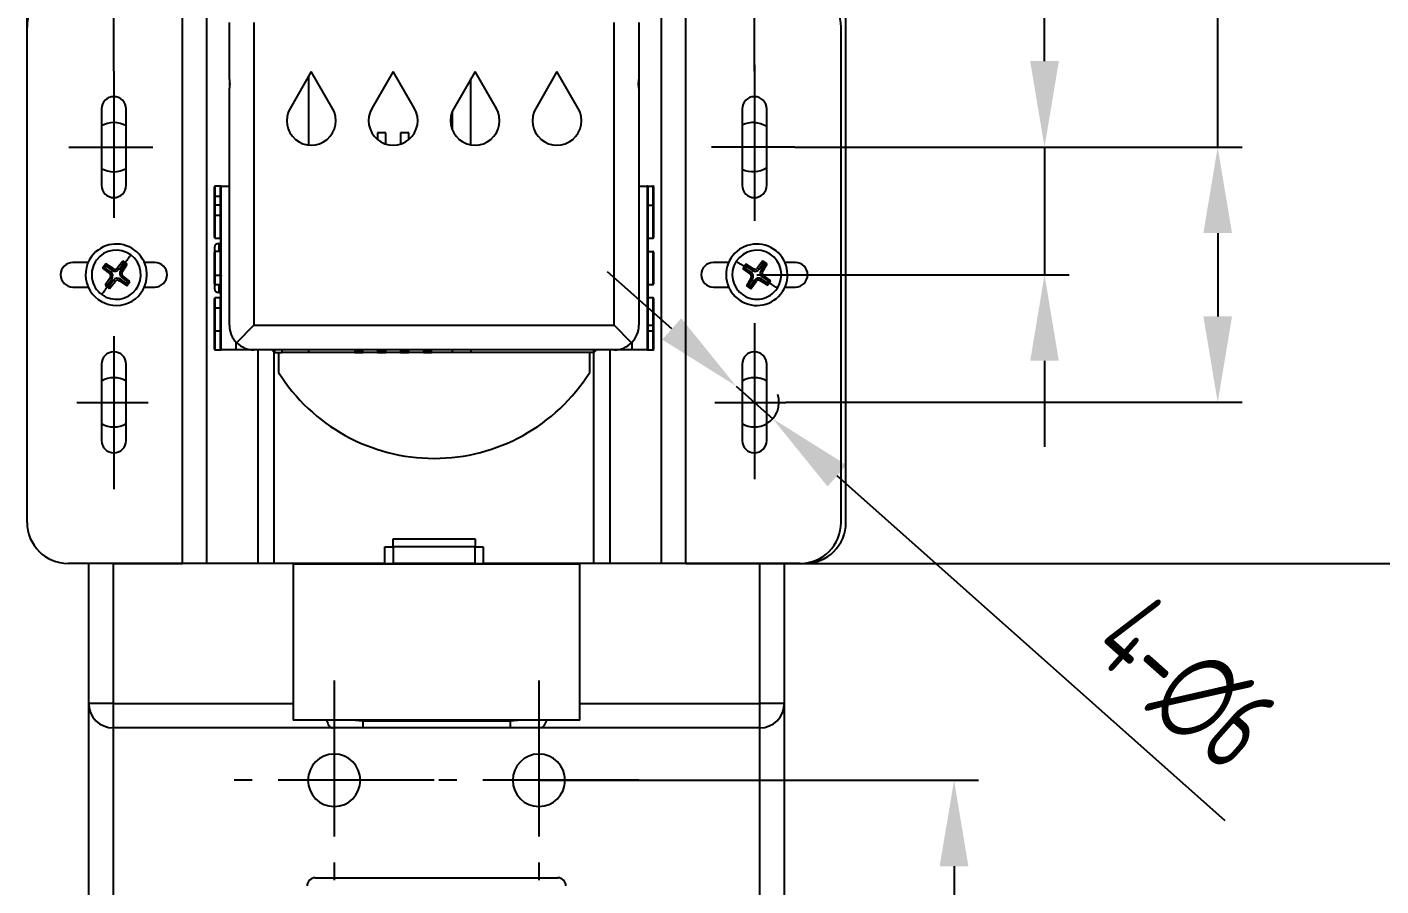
# Model space of a CAD drawing. Header units: millimetres. Extents: x 1167 to 2427, y 18 to 909.
# Drawn here: x 1374.9 to 1540.2, y 381.9 to 486.8 of the extents above; entities that cross this region are included whole.
import ezdxf

# ---------------------------------------------------------------- set-up
doc = ezdxf.new("R2010")
doc.units = ezdxf.units.MM
doc.header["$PDSIZE"] = -1
doc.linetypes.add('CENTER2', pattern=[28.575, 19.05, -3.175, 3.175, -3.175])
doc.layers.add('3中心线层', color=1, linetype='CENTER2')
doc.layers.add('7标注层', color=4, linetype='Continuous')
doc.styles.add('PC_TEXTSTYLE', font='ISOCP.SHX', dxfattribs={"width": 0.707, "bigfont": 'GBCBIG.SHX'})
doc.dimstyles.new('GB_DIAMETER', dxfattribs={"dimtxt": 3.5, "dimasz": 3.5, "dimexe": 1, "dimexo": 0, "dimgap": 1.5, "dimtad": 1, "dimjust": 4, "dimdsep": 46, "dimtxsty": 'PC_TEXTSTYLE', "dimcen": 0, "dimclrd": 256, "dimclrt": 3, "dimadec": 0, "dimazin": 2, "dimtp": 0.1, "dimtm": 0.1, "dimtfac": 0.71, "dimtdec": 3, "dimtmove": 0, "dimatfit": 2, "dimfxl": 1, "dimtfill": 1, "dimarcsym": 0})
doc.dimstyles.new('GB_LINEAR', dxfattribs={"dimtxt": 3.5, "dimasz": 3.5, "dimexe": 1, "dimexo": 0, "dimgap": 1.5, "dimtad": 1, "dimdsep": 46, "dimtxsty": 'PC_TEXTSTYLE', "dimcen": 0, "dimclrd": 256, "dimclrt": 3, "dimadec": 0, "dimazin": 2, "dimtp": 0.1, "dimtm": 0.1, "dimtfac": 0.71, "dimtdec": 3, "dimtmove": 0, "dimatfit": 3, "dimfxl": 1, "dimtfill": 1, "dimarcsym": 0})

# ---------------------------------------------------------------- blocks, each defined once
blk = doc.blocks.new('*D7')
at = {"layer": '7标注层', "color": 0, "lineweight": -2}
for p, q in [((1374.88, 480.87), (1374.88, 539.19)), ((1474.88, 480.87), (1474.88, 539.19))]:
    blk.add_line(p, q, dxfattribs=at)
at = {"layer": '7标注层', "lineweight": -2}
blk.add_line((1464.38, 536.19), (1385.38, 536.19), dxfattribs=at)
at = {"layer": '7标注层'}
for points in [[(1385.38, 537.94), (1385.38, 534.44), (1374.88, 536.19)], [(1464.38, 534.44), (1464.38, 537.94), (1474.88, 536.19)]]:
    blk.add_solid(points, dxfattribs=at)
at = {"layer": 'Defpoints', "color": 0}
for p in [(1374.88, 536.19), (1374.88, 480.87), (1474.88, 480.87)]:
    blk.add_point(p, dxfattribs=at)
at = {"layer": '7标注层', "color": 3, "insert": (1424.88, 545.42), "char_height": 10.5, "attachment_point": 5, "style": 'PC_TEXTSTYLE', "bg_fill": 3, "box_fill_scale": 1.1, "bg_fill_color": 257, "bg_fill_transparency": 0}
blk.add_mtext('100', dxfattribs=at)
blk = doc.blocks.new('*D8')
at = {"layer": '7标注层', "color": 0, "lineweight": -2}
for p, q in [((1385.48, 481.4), (1385.48, 520.4)), ((1463.7, 481.4), (1463.7, 520.4))]:
    blk.add_line(p, q, dxfattribs=at)
at = {"layer": '7标注层', "lineweight": -2}
blk.add_line((1395.98, 517.4), (1453.2, 517.4), dxfattribs=at)
at = {"layer": '7标注层'}
for points in [[(1395.98, 519.15), (1395.98, 515.65), (1385.48, 517.4)], [(1453.2, 515.65), (1453.2, 519.15), (1463.7, 517.4)]]:
    blk.add_solid(points, dxfattribs=at)
at = {"layer": 'Defpoints', "color": 0}
for p in [(1463.7, 517.4), (1385.48, 481.4), (1463.7, 481.4)]:
    blk.add_point(p, dxfattribs=at)
at = {"layer": '7标注层', "color": 3, "insert": (1424.59, 526.63), "char_height": 10.5, "attachment_point": 5, "style": 'PC_TEXTSTYLE', "bg_fill": 3, "box_fill_scale": 1.1, "bg_fill_color": 257, "bg_fill_transparency": 0}
blk.add_mtext('78.22', dxfattribs=at)
blk = doc.blocks.new('*D9')
at = {"layer": '7标注层', "lineweight": -2}
for p, q in [((1520.28, 472.14), (1520.28, 529.89)), ((1520.28, 461.64), (1520.28, 451.47))]:
    blk.add_line(p, q, dxfattribs=at)
at = {"layer": '7标注层', "color": 0, "lineweight": -2}
for p, q in [((1468.63, 472.14), (1523.28, 472.14)), ((1467.54, 440.97), (1523.28, 440.97))]:
    blk.add_line(p, q, dxfattribs=at)
at = {"layer": '7标注层'}
for points in [[(1522.03, 461.64), (1518.53, 461.64), (1520.28, 472.14)], [(1518.53, 451.47), (1522.03, 451.47), (1520.28, 440.97)]]:
    blk.add_solid(points, dxfattribs=at)
at = {"layer": 'Defpoints', "color": 0}
for p in [(1468.63, 472.14), (1467.54, 440.97), (1520.28, 440.97)]:
    blk.add_point(p, dxfattribs=at)
at = {"layer": '7标注层', "color": 3, "insert": (1511.05, 516.48), "char_height": 10.5, "attachment_point": 5, "rotation": 90, "style": 'PC_TEXTSTYLE', "bg_fill": 3, "box_fill_scale": 1.1, "bg_fill_color": 257, "bg_fill_transparency": 0}
blk.add_mtext('31.17', dxfattribs=at)
blk = doc.blocks.new('*D10')
at = {"layer": '7标注层', "lineweight": -2}
for p, q in [((1499.13, 482.64), (1499.13, 526.17)), ((1499.13, 472.14), (1499.13, 456.55)), ((1499.13, 446.05), (1499.13, 435.55))]:
    blk.add_line(p, q, dxfattribs=at)
at = {"layer": '7标注层', "color": 0, "lineweight": -2}
for p, q in [((1468.63, 472.14), (1502.13, 472.14)), ((1463.99, 456.55), (1502.13, 456.55))]:
    blk.add_line(p, q, dxfattribs=at)
at = {"layer": '7标注层'}
for points in [[(1497.38, 482.64), (1500.88, 482.64), (1499.13, 472.14)], [(1500.88, 446.05), (1497.38, 446.05), (1499.13, 456.55)]]:
    blk.add_solid(points, dxfattribs=at)
at = {"layer": 'Defpoints', "color": 0}
for p in [(1468.63, 472.14), (1463.99, 456.55), (1499.13, 456.55)]:
    blk.add_point(p, dxfattribs=at)
at = {"layer": '7标注层', "color": 3, "insert": (1489.9, 512), "char_height": 10.5, "attachment_point": 5, "rotation": 90, "style": 'PC_TEXTSTYLE', "bg_fill": 3, "box_fill_scale": 1.1, "bg_fill_color": 257, "bg_fill_transparency": 0}
blk.add_mtext('15.59', dxfattribs=at)
blk = doc.blocks.new('*D11')
at = {"layer": '7标注层', "color": 0, "lineweight": -2}
for p, q in [((1458.78, 491.8), (1566.47, 491.8)), ((1459.83, 421.3), (1566.47, 421.3))]:
    blk.add_line(p, q, dxfattribs=at)
at = {"layer": '7标注层', "lineweight": -2}
blk.add_line((1563.47, 481.3), (1563.47, 431.8), dxfattribs=at)
at = {"layer": '7标注层'}
for points in [[(1565.22, 481.3), (1561.72, 481.3), (1563.47, 491.8)], [(1561.72, 431.8), (1565.22, 431.8), (1563.47, 421.3)]]:
    blk.add_solid(points, dxfattribs=at)
at = {"layer": 'Defpoints', "color": 0}
for p in [(1458.78, 491.8), (1459.83, 421.3), (1563.47, 421.3)]:
    blk.add_point(p, dxfattribs=at)
at = {"layer": '7标注层', "color": 3, "insert": (1554.24, 456.55), "char_height": 10.5, "attachment_point": 5, "rotation": 90, "style": 'PC_TEXTSTYLE', "bg_fill": 3, "box_fill_scale": 1.1, "bg_fill_color": 257, "bg_fill_transparency": 0}
blk.add_mtext('70.5', dxfattribs=at)
blk = doc.blocks.new('*D14')
at = {"layer": '7标注层', "color": 0, "lineweight": -2}
for p, q in [((1437.38, 394.8), (1491.08, 394.8)), ((1437.38, 319.8), (1491.08, 319.8))]:
    blk.add_line(p, q, dxfattribs=at)
at = {"layer": '7标注层', "lineweight": -2}
blk.add_line((1488.08, 384.3), (1488.08, 330.3), dxfattribs=at)
at = {"layer": '7标注层'}
for points in [[(1489.83, 384.3), (1486.33, 384.3), (1488.08, 394.8)], [(1486.33, 330.3), (1489.83, 330.3), (1488.08, 319.8)]]:
    blk.add_solid(points, dxfattribs=at)
at = {"layer": 'Defpoints', "color": 0}
for p in [(1437.38, 394.8), (1437.38, 319.8), (1488.08, 319.8)]:
    blk.add_point(p, dxfattribs=at)
at = {"layer": '7标注层', "color": 3, "insert": (1478.86, 357.3), "char_height": 10.5, "attachment_point": 5, "rotation": 90, "style": 'PC_TEXTSTYLE', "bg_fill": 3, "box_fill_scale": 1.1, "bg_fill_color": 257, "bg_fill_transparency": 0}
blk.add_mtext('75', dxfattribs=at)
blk = doc.blocks.new('*D33')
at = {"layer": '7标注层', "lineweight": -2}
for p, q in [((1453.61, 449.93), (1445.76, 456.91)), ((1461.46, 442.96), (1465.94, 438.97)), ((1521.21, 389.85), (1473.79, 432))]:
    blk.add_line(p, q, dxfattribs=at)
at = {"layer": '7标注层', "color": 0, "lineweight": -2}
blk.add_arc((1463.7, 440.97), 3, 300, 18.3697, dxfattribs=at)
at = {"layer": '7标注层'}
for points in [[(1452.45, 448.63), (1454.77, 451.24), (1461.46, 442.96)], [(1474.95, 433.31), (1472.63, 430.69), (1465.94, 438.97)]]:
    blk.add_solid(points, dxfattribs=at)
at = {"layer": 'Defpoints', "color": 0}
for p in [(1461.46, 442.96), (1465.94, 438.97)]:
    blk.add_point(p, dxfattribs=at)
at = {"layer": '7标注层', "color": 3, "insert": (1516.2, 406.64), "char_height": 10.5, "attachment_point": 5, "rotation": 318.3697, "style": 'PC_TEXTSTYLE', "bg_fill": 3, "box_fill_scale": 1.1, "bg_fill_color": 257, "bg_fill_transparency": 0}
blk.add_mtext('4-∅6', dxfattribs=at)

msp = doc.modelspace()

# ---------------------------------------------------------------- linework, layer by layer
at = {"color": 7, "linetype": 'Continuous', "lineweight": 25}
for p, q in [((1399.637, 479.875), (1399.589, 479.875)), ((1399.589, 479.875), (1399.589, 479.339)), ((1449.589, 479.875), (1449.541, 479.875)), ((1449.589, 479.875), (1449.589, 479.339)), ((1399.589, 450.375), (1399.589, 479.339)), ((1449.589, 479.339), (1449.589, 450.375)), ((1383.977, 476.801), (1383.977, 467.472)), ((1386.977, 467.472), (1386.977, 476.801)), ((1426.789, 476.452), (1426.789, 474.298)), ((1418.689, 473.875), (1417.689, 473.875)), ((1417.689, 473.875), (1417.689, 473.053)), ((1418.689, 472.513), (1418.689, 473.875)), ((1421.489, 473.875), (1420.489, 473.875)), ((1420.489, 473.875), (1420.489, 472.513)), ((1421.489, 473.053), (1421.489, 473.875)), ((1397.789, 466.082), (1397.789, 467.293)), ((1398.509, 467.373), (1397.869, 467.373)), ((1398.589, 447.371), (1398.589, 467.375)), ((1398.589, 467.375), (1399.589, 467.375)), ((1449.589, 467.375), (1450.589, 467.375)), ((1450.589, 467.375), (1450.589, 447.371)), ((1450.669, 467.373), (1451.309, 467.373)), ((1451.389, 467.293), (1451.389, 464.95)), ((1397.789, 464.95), (1397.789, 466.082)), ((1397.789, 463.763), (1397.789, 464.95)), ((1398.509, 466.112), (1397.869, 466.112)), ((1398.509, 465.03), (1397.869, 465.03)), ((1450.669, 465.03), (1450.669, 461.03)), ((1450.669, 465.03), (1451.309, 465.03)), ((1451.309, 465.03), (1451.309, 461.03)), ((1451.389, 464.95), (1451.389, 461.11)), ((1397.789, 461.11), (1397.789, 463.763)), ((1398.509, 463.793), (1397.869, 463.793)), ((1397.789, 459.873), (1397.789, 459.293)), ((1397.869, 461.03), (1398.509, 461.03)), ((1398.289, 460.373), (1398.589, 460.373)), ((1398.489, 461.03), (1398.489, 460.373)), ((1450.669, 461.03), (1451.309, 461.03)), ((1450.689, 461.03), (1450.689, 459.373)), ((1382.333, 458.051), (1380.477, 458.051)), ((1386.587, 458.22), (1385.913, 457.377)), ((1386.631, 457.937), (1386.587, 458.22)), ((1390.477, 458.051), (1389.207, 458.051)), ((1397.789, 456.504), (1397.789, 459.293)), ((1398.509, 459.373), (1397.869, 459.373)), ((1450.669, 459.373), (1451.309, 459.373)), ((1450.669, 459.373), (1450.669, 455.373)), ((1451.309, 459.373), (1451.309, 455.373)), ((1451.389, 459.293), (1451.389, 455.453)), ((1384.49, 457.9), (1384.101, 457.369)), ((1384.384, 457.412), (1384.101, 457.369)), ((1384.101, 457.369), (1384.944, 456.695)), ((1384.384, 457.412), (1384.534, 457.616)), ((1385.09, 456.894), (1384.384, 457.412)), ((1385.386, 457.296), (1384.49, 457.9)), ((1384.534, 457.616), (1384.49, 457.9)), ((1384.534, 457.616), (1385.24, 457.097)), ((1385.09, 456.894), (1384.944, 456.695)), ((1384.944, 456.695), (1385.022, 456.615)), ((1385.24, 457.097), (1385.386, 457.296)), ((1385.486, 457.246), (1385.386, 457.296)), ((1385.913, 457.377), (1385.833, 457.299)), ((1386.112, 457.231), (1385.913, 457.377)), ((1386.112, 457.231), (1386.631, 457.937)), ((1386.834, 457.787), (1386.316, 457.081)), ((1386.316, 457.081), (1386.515, 456.935)), ((1386.449, 456.209), (1386.595, 456.408)), ((1386.464, 456.835), (1386.515, 456.935)), ((1386.515, 456.935), (1387.118, 457.831)), ((1386.595, 456.408), (1386.517, 456.488)), ((1387.439, 455.734), (1386.595, 456.408)), ((1386.631, 457.937), (1386.834, 457.787)), ((1386.834, 457.787), (1387.118, 457.831)), ((1397.789, 455.453), (1397.789, 456.504)), ((1398.509, 456.467), (1397.869, 456.467)), ((1380.477, 455.051), (1382.333, 455.051)), ((1385.025, 456.168), (1384.422, 455.272)), ((1384.705, 455.316), (1384.422, 455.272)), ((1384.705, 455.316), (1385.224, 456.022)), ((1384.909, 455.166), (1384.705, 455.316)), ((1385.428, 455.872), (1384.909, 455.166)), ((1384.909, 455.166), (1384.952, 454.883)), ((1384.952, 454.883), (1385.627, 455.726)), ((1385.075, 456.268), (1385.025, 456.168)), ((1385.224, 456.022), (1385.025, 456.168)), ((1385.428, 455.872), (1385.627, 455.726)), ((1385.627, 455.726), (1385.707, 455.804)), ((1386.053, 455.857), (1386.153, 455.807)), ((1386.299, 456.006), (1386.153, 455.807)), ((1386.153, 455.807), (1387.049, 455.203)), ((1387.006, 455.487), (1386.299, 456.006)), ((1386.449, 456.209), (1387.155, 455.69)), ((1387.155, 455.69), (1387.006, 455.487)), ((1387.006, 455.487), (1387.049, 455.203)), ((1387.049, 455.203), (1387.439, 455.734)), ((1387.155, 455.69), (1387.439, 455.734)), ((1389.207, 455.051), (1390.477, 455.051)), ((1397.789, 455.453), (1397.789, 454.873)), ((1397.869, 455.373), (1398.509, 455.373)), ((1450.669, 455.373), (1451.309, 455.373)), ((1450.689, 455.373), (1450.689, 453.716)), ((1397.789, 452.449), (1397.789, 453.636)), ((1398.509, 453.716), (1397.869, 453.716)), ((1398.289, 454.373), (1398.589, 454.373)), ((1398.489, 454.373), (1398.489, 453.716)), ((1451.309, 453.716), (1450.669, 453.716)), ((1451.389, 453.636), (1451.389, 450.455)), ((1397.789, 449.796), (1397.789, 452.449)), ((1398.509, 452.48), (1397.869, 452.48)), ((1397.789, 447.453), (1397.789, 449.796)), ((1397.869, 449.716), (1398.509, 449.716)), ((1402.589, 450.375), (1400.468, 448.253)), ((1402.589, 450.375), (1446.589, 450.375)), ((1448.711, 448.253), (1446.589, 450.375)), ((1450.669, 450.402), (1451.309, 450.402)), ((1450.669, 449.716), (1451.309, 449.716)), ((1451.389, 450.455), (1451.389, 449.796)), ((1451.389, 449.796), (1451.389, 447.453)), ((1397.869, 447.373), (1398.509, 447.373)), ((1400.389, 447.371), (1398.589, 447.371)), ((1448.789, 447.371), (1400.389, 447.371)), ((1446.589, 447.375), (1402.589, 447.375)), ((1404.766, 447.371), (1405.089, 447.048)), ((1405.089, 447.371), (1405.089, 447.048)), ((1405.089, 447.048), (1405.989, 447.048)), ((1405.589, 447.048), (1405.589, 444.631)), ((1405.989, 447.375), (1405.989, 447.048)), ((1409.289, 447.048), (1405.989, 447.048)), ((1409.289, 447.048), (1409.289, 447.375)), ((1414.889, 447.048), (1409.289, 447.048)), ((1414.889, 447.375), (1414.889, 447.048)), ((1414.889, 447.298), (1415.889, 447.298)), ((1415.889, 447.298), (1414.889, 447.298)), ((1414.889, 447.048), (1415.889, 447.048)), ((1415.889, 447.048), (1415.889, 447.375)), ((1417.689, 447.048), (1415.889, 447.048)), ((1417.689, 447.375), (1417.689, 447.048)), ((1417.689, 447.298), (1418.689, 447.298)), ((1418.689, 447.298), (1417.689, 447.298)), ((1417.689, 447.048), (1418.689, 447.048)), ((1418.689, 447.048), (1418.689, 447.375)), ((1420.489, 447.048), (1418.689, 447.048)), ((1420.489, 447.375), (1420.489, 447.048)), ((1420.489, 447.298), (1421.489, 447.298)), ((1421.489, 447.298), (1420.489, 447.298)), ((1420.489, 447.048), (1421.489, 447.048)), ((1421.489, 447.048), (1421.489, 447.375)), ((1423.289, 447.048), (1421.489, 447.048)), ((1423.289, 447.375), (1423.289, 447.048)), ((1423.289, 447.298), (1424.289, 447.298)), ((1424.289, 447.298), (1423.289, 447.298)), ((1423.289, 447.048), (1424.289, 447.048)), ((1424.289, 447.048), (1424.289, 447.375)), ((1426.789, 447.048), (1424.289, 447.048)), ((1426.789, 447.375), (1426.789, 447.048)), ((1429.089, 447.048), (1426.789, 447.048)), ((1429.089, 447.375), (1429.089, 447.048)), ((1444.089, 447.048), (1429.089, 447.048)), ((1443.589, 444.631), (1443.589, 447.048)), ((1444.416, 447.375), (1444.089, 447.048)), ((1450.589, 447.371), (1448.789, 447.371)), ((1450.669, 447.373), (1451.309, 447.373)), ((1383.977, 445.631), (1383.977, 436.301)), ((1386.977, 436.301), (1386.977, 445.631)), ((1418.589, 421.301), (1418.589, 423.301)), ((1418.589, 423.301), (1419.589, 423.301)), ((1419.589, 424.301), (1429.589, 424.301)), ((1419.589, 423.301), (1419.589, 424.301)), ((1429.589, 423.301), (1419.589, 423.301)), ((1419.589, 423.301), (1419.589, 421.301)), ((1429.589, 424.301), (1429.589, 423.301)), ((1429.589, 421.301), (1429.589, 423.301)), ((1429.589, 423.301), (1430.589, 423.301)), ((1430.589, 423.301), (1430.589, 421.301)), ((1393.863, 421.301), (1379.882, 421.301)), ((1382.411, 404.201), (1382.411, 421.301)), ((1385.411, 421.301), (1385.411, 404.201)), ((1385.411, 421.301), (1393.863, 421.301)), ((1396.818, 421.301), (1393.863, 421.301)), ((1403.1, 421.301), (1396.818, 421.301)), ((1405.07, 421.301), (1403.1, 421.301)), ((1418.589, 421.301), (1405.07, 421.301)), ((1407.382, 421.201), (1407.382, 402.143)), ((1442.382, 421.201), (1407.382, 421.201)), ((1415.882, 421.301), (1415.882, 421.201)), ((1418.589, 421.301), (1419.589, 421.301)), ((1429.589, 421.301), (1419.589, 421.301)), ((1429.589, 421.301), (1430.589, 421.301)), ((1444.108, 421.301), (1430.589, 421.301)), ((1433.882, 421.201), (1433.882, 421.301)), ((1442.382, 402.143), (1442.382, 421.201)), ((1446.078, 421.301), (1444.108, 421.301)), ((1452.36, 421.301), (1446.078, 421.301)), ((1455.315, 421.301), (1452.36, 421.301)), ((1385.411, 404.201), (1382.411, 404.201)), ((1382.411, 321.301), (1382.411, 404.201)), ((1385.411, 404.201), (1385.411, 401.201)), ((1464.352, 401.201), (1464.352, 404.201)), ((1467.352, 404.201), (1464.352, 404.201)), ((1442.382, 402.143), (1407.382, 402.143)), ((1415.882, 402.08), (1433.882, 402.08)), ((1415.882, 402.08), (1415.882, 401.201)), ((1433.882, 402.08), (1433.882, 401.201)), ((1412.19, 401.201), (1385.411, 401.201)), ((1385.411, 401.201), (1385.411, 321.301)), ((1433.882, 401.201), (1415.882, 401.201)), ((1464.352, 401.201), (1437.574, 401.201))]:
    msp.add_line(p, q, dxfattribs=at)
at = {"color": 8, "linetype": 'Continuous', "lineweight": 25}
for p, q in [((1397.869, 466.112), (1397.869, 467.373)), ((1398.509, 466.112), (1398.509, 467.373)), ((1450.669, 467.373), (1450.669, 465.03)), ((1451.309, 467.373), (1451.309, 465.03)), ((1397.869, 465.03), (1397.869, 466.112)), ((1397.869, 463.793), (1397.869, 465.03)), ((1398.509, 465.03), (1398.509, 466.112)), ((1398.509, 463.793), (1398.509, 465.03)), ((1397.869, 461.03), (1397.869, 463.793)), ((1398.509, 461.03), (1398.509, 463.793)), ((1398.289, 460.373), (1398.289, 459.373)), ((1397.869, 456.467), (1397.869, 459.373)), ((1398.509, 456.467), (1398.509, 459.373)), ((1397.869, 455.373), (1397.869, 456.467)), ((1398.509, 455.373), (1398.509, 456.467)), ((1398.289, 455.373), (1398.289, 454.373)), ((1397.869, 452.48), (1397.869, 453.716)), ((1398.509, 452.48), (1398.509, 453.716)), ((1450.669, 453.716), (1450.669, 450.402)), ((1451.309, 453.716), (1451.309, 450.402)), ((1397.869, 449.716), (1397.869, 452.48)), ((1398.509, 449.716), (1398.509, 452.48)), ((1397.869, 447.373), (1397.869, 449.716)), ((1398.509, 447.373), (1398.509, 449.716)), ((1450.669, 450.402), (1450.669, 449.716)), ((1450.669, 449.716), (1450.669, 447.373)), ((1451.309, 450.402), (1451.309, 449.716)), ((1451.309, 449.716), (1451.309, 447.373)), ((1400.389, 448.335), (1400.389, 447.371)), ((1448.789, 447.371), (1448.789, 448.335)), ((1403.1, 421.301), (1403.1, 447.371)), ((1405.07, 421.301), (1405.07, 447.067)), ((1444.108, 421.301), (1444.108, 447.067)), ((1446.078, 421.301), (1446.078, 447.371)), ((1385.411, 404.201), (1407.382, 404.201)), ((1442.382, 404.201), (1464.352, 404.201)), ((1414.972, 402.143), (1415.882, 402.08)), ((1415.882, 402.08), (1415.882, 402.143)), ((1433.882, 402.143), (1433.882, 402.08)), ((1433.882, 402.08), (1434.791, 402.143))]:
    msp.add_line(p, q, dxfattribs=at)
at = {"color": 7, "linetype": 'Continuous', "lineweight": 25, "flags": 128}
for points in [[(1397.869, 466.112), (1397.854, 466.111), (1397.839, 466.11), (1397.825, 466.107), (1397.813, 466.103), (1397.803, 466.099), (1397.795, 466.094), (1397.791, 466.088), (1397.789, 466.082)], [(1398.589, 466.082), (1398.588, 466.088), (1398.583, 466.094), (1398.576, 466.099), (1398.566, 466.103), (1398.554, 466.107), (1398.54, 466.11), (1398.525, 466.111), (1398.509, 466.112)], [(1397.869, 463.793), (1397.854, 463.793), (1397.839, 463.791), (1397.825, 463.788), (1397.813, 463.784), (1397.803, 463.78), (1397.795, 463.775), (1397.791, 463.769), (1397.789, 463.763)], [(1398.589, 463.763), (1398.588, 463.769), (1398.583, 463.775), (1398.576, 463.78), (1398.566, 463.784), (1398.554, 463.788), (1398.54, 463.791), (1398.525, 463.793), (1398.509, 463.793)], [(1397.869, 456.467), (1397.854, 456.468), (1397.839, 456.47), (1397.825, 456.473), (1397.813, 456.478), (1397.803, 456.483), (1397.795, 456.49), (1397.791, 456.497), (1397.789, 456.504)], [(1398.589, 456.504), (1398.588, 456.497), (1398.583, 456.49), (1398.576, 456.483), (1398.566, 456.478), (1398.554, 456.473), (1398.54, 456.47), (1398.525, 456.468), (1398.509, 456.467)], [(1397.869, 452.48), (1397.854, 452.479), (1397.839, 452.477), (1397.825, 452.475), (1397.813, 452.471), (1397.803, 452.466), (1397.795, 452.461), (1397.791, 452.455), (1397.789, 452.449)], [(1398.589, 452.449), (1398.588, 452.455), (1398.583, 452.461), (1398.576, 452.466), (1398.566, 452.471), (1398.554, 452.475), (1398.54, 452.477), (1398.525, 452.479), (1398.509, 452.48)], [(1450.589, 450.455), (1450.591, 450.444), (1450.595, 450.435), (1450.603, 450.426), (1450.613, 450.418), (1450.625, 450.411), (1450.639, 450.406), (1450.654, 450.403), (1450.669, 450.402)], [(1451.309, 450.402), (1451.325, 450.403), (1451.34, 450.406), (1451.354, 450.411), (1451.366, 450.418), (1451.376, 450.426), (1451.383, 450.435), (1451.388, 450.444), (1451.389, 450.455)]]:
    msp.add_lwpolyline(points, dxfattribs=at)
at = {"color": 7, "linetype": 'Continuous', "lineweight": 25}
for centre, radius, start, end in [((1402.589, 479.339), 3, 169.71694, 180), ((1446.589, 479.339), 3, 0, 10.28306), ((1385.477, 476.801), 1.5, 0, 180), ((1409.589, 475.375), 3, 150, 30), ((1419.589, 475.375), 3, 150, 30), ((1429.589, 475.375), 3, 150, 30), ((1439.589, 475.375), 3, 150, 30), ((1385.477, 467.472), 1.5, 180, 0), ((1397.869, 467.293), 0.08, 90, 180), ((1398.509, 467.293), 0.08, 0, 90), ((1450.669, 467.293), 0.08, 90, 180), ((1451.309, 467.293), 0.08, 0, 90), ((1397.869, 464.95), 0.08, 90, 180), ((1398.509, 464.95), 0.08, 0, 90), ((1450.669, 464.95), 0.08, 90, 180), ((1451.309, 464.95), 0.08, 0, 90), ((1385.77, 456.551), 3.75, 323.69959, 143.69959), ((1397.869, 461.11), 0.08, 180, 270), ((1398.289, 459.873), 0.5, 90, 180), ((1398.509, 461.11), 0.08, 270, 0), ((1450.669, 461.11), 0.08, 180, 270), ((1451.309, 461.11), 0.08, 270, 0), ((1380.477, 456.551), 1.5, 90, 270), ((1385.77, 456.551), 3.75, 143.69959, 323.69959), ((1385.77, 456.551), 3, 143.69959, 233.69959), ((1385.77, 456.551), 3, 53.69959, 143.69959), ((1385.77, 456.551), 3, 323.69959, 53.69959), ((1390.477, 456.551), 1.5, 0, 90), ((1397.869, 459.293), 0.08, 90, 180), ((1398.509, 459.293), 0.08, 0, 90), ((1450.669, 459.293), 0.08, 90, 180), ((1451.309, 459.293), 0.08, 0, 90), ((1384.721, 456.391), 0.624, 323.69959, 53.69959), ((1385.609, 457.6), 0.624, 233.69959, 323.69959), ((1386.818, 456.712), 0.624, 143.69959, 233.69959), ((1390.477, 456.551), 1.5, 270, 0), ((1385.77, 456.551), 3, 233.69959, 323.69959), ((1385.93, 455.503), 0.624, 53.69959, 143.69959), ((1397.869, 455.453), 0.08, 180, 270), ((1398.289, 454.873), 0.5, 180, 270), ((1398.509, 455.453), 0.08, 270, 0), ((1450.669, 455.453), 0.08, 180, 270), ((1451.309, 455.453), 0.08, 270, 0), ((1397.869, 453.636), 0.08, 90, 180), ((1398.509, 453.636), 0.08, 0, 90), ((1450.669, 453.636), 0.08, 90, 180), ((1451.309, 453.636), 0.08, 0, 90), ((1397.869, 449.796), 0.08, 180, 270), ((1398.509, 449.796), 0.08, 270, 0), ((1402.589, 450.375), 3, 180, 225), ((1446.589, 450.375), 3, 315, 0), ((1450.669, 449.796), 0.08, 180, 270), ((1451.309, 449.796), 0.08, 270, 0), ((1402.589, 450.375), 3, 225, 270), ((1446.589, 450.375), 3, 270, 315), ((1385.477, 445.631), 1.5, 0, 180), ((1397.869, 447.453), 0.08, 180, 270), ((1398.509, 447.453), 0.08, 270, 0), ((1450.669, 447.453), 0.08, 180, 270), ((1451.309, 447.453), 0.08, 270, 0), ((1424.589, 456.556), 22.433, 212.11526, 327.88474), ((1385.477, 436.301), 1.5, 180, 0), ((1379.882, 426.301), 5, 180, 270), ((1385.411, 404.201), 3, 180, 270), ((1464.352, 404.201), 3, 270, 0), ((1412.382, 394.801), 3.2, 0, 180), ((1412.382, 394.801), 3.2, 180, 0), ((1410.082, 381.901), 1, 90, 180)]:
    msp.add_arc(centre, radius, start, end, dxfattribs=at)
for centre, start, end in [((1385.477, 472.137), 60, 120), ((1385.477, 472.137), 240, 300), ((1385.477, 440.966), 60, 120), ((1385.477, 440.966), 240, 300)]:
    msp.add_arc(centre, 3, start, end)
for points, knots in [([(1386.854, 458.027), (1386.804, 458.063), (1386.716, 458.128), (1386.627, 458.192), (1386.587, 458.22)], [0, 0, 0, 0, 0.5598693, 1, 1, 1, 1]), ([(1387.546, 458.969), (1387.54, 458.961), (1387.529, 458.946), (1387.412, 458.787), (1387.19, 458.485), (1386.992, 458.216), (1386.854, 458.027)], [0, 0, 0, 0, 0.2330012, 0.4184346, 0.591328, 1, 1, 1, 1]), ([(1387.118, 457.831), (1387.069, 457.868), (1386.981, 457.933), (1386.893, 457.999), (1386.854, 458.027)], [0, 0, 0, 0, 0.5600747, 1, 1, 1, 1]), ([(1385.075, 456.268), (1385.083, 456.297), (1385.099, 456.356), (1385.094, 456.448), (1385.071, 456.537), (1385.039, 456.589), (1385.022, 456.615)], [0, 0, 0, 0, 0.2502728, 0.5, 0.7497272, 1, 1, 1, 1]), ([(1385.486, 457.246), (1385.516, 457.238), (1385.574, 457.223), (1385.666, 457.227), (1385.755, 457.25), (1385.807, 457.283), (1385.833, 457.299)], [0, 0, 0, 0, 0.2502728, 0.5, 0.7497272, 1, 1, 1, 1]), ([(1386.464, 456.835), (1386.456, 456.806), (1386.441, 456.747), (1386.445, 456.655), (1386.469, 456.566), (1386.501, 456.514), (1386.517, 456.488)], [0, 0, 0, 0, 0.2502728, 0.5, 0.7497272, 1, 1, 1, 1]), ([(1383.994, 454.134), (1384, 454.142), (1384.01, 454.157), (1384.128, 454.316), (1384.35, 454.618), (1384.547, 454.887), (1384.686, 455.076)], [0, 0, 0, 0, 0.2330012, 0.4184346, 0.591328, 1, 1, 1, 1]), ([(1384.422, 455.272), (1384.471, 455.235), (1384.558, 455.17), (1384.647, 455.104), (1384.686, 455.076)], [0, 0, 0, 0, 0.5600747, 1, 1, 1, 1]), ([(1384.686, 455.076), (1384.735, 455.039), (1384.824, 454.975), (1384.913, 454.911), (1384.952, 454.883)], [0, 0, 0, 0, 0.5598693, 1, 1, 1, 1]), ([(1386.053, 455.857), (1386.024, 455.865), (1385.965, 455.88), (1385.873, 455.876), (1385.784, 455.853), (1385.732, 455.82), (1385.707, 455.804)], [0, 0, 0, 0, 0.2502728, 0.5, 0.7497272, 1, 1, 1, 1]), ([(1444.089, 447.048), (1444.089, 447.059), (1444.089, 447.081), (1444.089, 447.211), (1444.089, 447.332), (1444.089, 447.375)], [0, 0, 0, 0, 0.39432095, 0.7886419, 1, 1, 1, 1]), ([(1411.478, 402.143), (1411.495, 402.071), (1411.58, 401.732), (1411.824, 401.354), (1412.059, 401.202), (1412.188, 401.201), (1412.19, 401.201)], [0, 0, 0, 0, 0.1108048, 0.52122, 0.9944181, 1, 1, 1, 1]), ([(1438.286, 402.143), (1438.268, 402.071), (1438.184, 401.732), (1437.94, 401.354), (1437.705, 401.202), (1437.576, 401.201), (1437.574, 401.201)], [0, 0, 0, 0, 0.1108048, 0.52122, 0.9944181, 1, 1, 1, 1]), ([(1415.882, 401.201), (1415.518, 401.201), (1414.356, 401.201), (1413.176, 401.201), (1412.365, 401.201), (1412.19, 401.201)], [0, 0, 0, 0, 0.2630026, 0.8401044, 1, 1, 1, 1]), ([(1437.574, 401.201), (1437.398, 401.201), (1436.588, 401.201), (1435.408, 401.201), (1434.246, 401.201), (1433.882, 401.201)], [0, 0, 0, 0, 0.1598956, 0.7369974, 1, 1, 1, 1])]:
    msp.add_open_spline(points, degree=3, knots=knots, dxfattribs=at)
at = {"layer": '3中心线层'}
for p, q in [((1379.997, 472.137), (1390.25, 472.137)), ((1468.631, 472.137), (1458.469, 472.137)), ((1463.701, 450.643), (1463.701, 430.319)), ((1385.477, 449.048), (1385.477, 430.364)), ((1380.954, 440.966), (1389.658, 440.966)), ((1458.879, 440.966), (1467.538, 440.966)), ((1412.382, 407.001), (1412.382, 382.601)), ((1437.382, 407.001), (1437.382, 382.601)), ((1424.582, 394.801), (1400.182, 394.801)), ((1449.582, 394.801), (1425.182, 394.801))]:
    msp.add_line(p, q, dxfattribs=at)

# ---------------------------------------------------------------- dimensions: what is measured, and where the dimension line sits
at = {"layer": '7标注层'}
dim = msp.add_linear_dim(base=(1374.882, 536.193), p1=(1474.882, 480.869), p2=(1374.882, 480.869), dimstyle='GB_LINEAR', override={"dimscale": 3, "dimgap": 1.5, "dimtad": 1, "dimjust": 0, "dimdec": 2, "dimlfac": 1, "dimse1": 0, "dimse2": 0, "dimsd1": 0, "dimsd2": 0, "dimclrd": 256, "dimclre": 0, "dimtofl": 1, "dimtvp": 0.1}, dxfattribs=at)
dim.commit()
dim.dimension.update_dxf_attribs({"geometry": '*D7', "text_midpoint": (1424.882, 545.422)})

# ---------------------------------------------------------------- next in the draw order: linework, layer by layer
at = {"color": 7, "linetype": 'Continuous', "lineweight": 25}
for p, q in [((1374.882, 426.301), (1374.882, 486.801)), ((1399.589, 480.41), (1399.589, 479.875)), ((1429.089, 472.417), (1429.089, 480.509)), ((1449.589, 480.41), (1449.589, 479.875))]:
    msp.add_line(p, q, dxfattribs=at)
for centre, radius, start, end in [((1379.882, 486.801), 5, 90, 180), ((1402.589, 480.41), 3, 180, 190.28306), ((1446.589, 480.41), 3, 349.71694, 0)]:
    msp.add_arc(centre, radius, start, end, dxfattribs=at)
at = {"layer": '3中心线层'}
for p, q in [((1385.477, 481.403), (1385.477, 463.494)), ((1463.701, 482.178), (1463.701, 462.082))]:
    msp.add_line(p, q, dxfattribs=at)

# ---------------------------------------------------------------- next in the draw order: dimensions: what is measured, and where the dimension line sits
at = {"layer": '7标注层'}
dim = msp.add_linear_dim(base=(1520.278, 440.966), p1=(1468.631, 472.137), p2=(1467.538, 440.966), angle=90, dimstyle='GB_LINEAR', override={"dimscale": 3, "dimgap": 1.5, "dimtad": 1, "dimjust": 0, "dimdec": 2, "dimlfac": 1, "dimse1": 0, "dimse2": 0, "dimsd1": 0, "dimsd2": 0, "dimclrd": 256, "dimclre": 0, "dimtofl": 1, "dimtvp": 0.1}, dxfattribs=at)
dim.commit()
dim.dimension.update_dxf_attribs({"geometry": '*D9', "text_midpoint": (1520.278, 516.478), "dimtype": 160})
dim = msp.add_linear_dim(base=(1488.08, 319.801), p1=(1437.382, 394.801), p2=(1437.382, 319.801), angle=90, dimstyle='GB_LINEAR', override={"dimscale": 3, "dimgap": 1.5, "dimtad": 1, "dimjust": 0, "dimdec": 2, "dimlfac": 1, "dimse1": 0, "dimse2": 0, "dimsd1": 0, "dimsd2": 0, "dimclrd": 256, "dimclre": 0, "dimtofl": 1, "dimtvp": 0.1}, dxfattribs=at)
dim.commit()
dim.dimension.update_dxf_attribs({"geometry": '*D14', "text_midpoint": (1478.855, 357.301)})

# ---------------------------------------------------------------- next in the draw order: linework, layer by layer
at = {"color": 7, "linetype": 'Continuous', "lineweight": 25}
for p, q in [((1467.352, 404.201), (1467.352, 321.301)), ((1464.352, 321.301), (1464.352, 401.201)), ((1410.082, 382.901), (1439.682, 382.901))]:
    msp.add_line(p, q, dxfattribs=at)
for centre, radius, start, end in [((1437.382, 394.801), 3.2, 0, 180), ((1437.382, 394.801), 3.2, 180, 0), ((1439.682, 381.901), 1, 0, 90)]:
    msp.add_arc(centre, radius, start, end, dxfattribs=at)

# ---------------------------------------------------------------- next in the draw order: dimensions: what is measured, and where the dimension line sits
at = {"layer": '7标注层'}
dim = msp.add_linear_dim(base=(1463.701, 517.403), p1=(1385.477, 481.403), p2=(1463.701, 481.403), dimstyle='GB_LINEAR', override={"dimscale": 3, "dimgap": 1.5, "dimtad": 1, "dimjust": 0, "dimdec": 2, "dimlfac": 1, "dimse1": 0, "dimse2": 0, "dimsd1": 0, "dimsd2": 0, "dimclrd": 256, "dimclre": 0, "dimtofl": 1, "dimtvp": 0.1}, dxfattribs=at)
dim.commit()
dim.dimension.update_dxf_attribs({"geometry": '*D8', "text_midpoint": (1424.589, 526.628)})

# ---------------------------------------------------------------- next in the draw order: linework, layer by layer
at = {"color": 7, "linetype": 'Continuous', "lineweight": 25}
for p, q in [((1393.863, 421.301), (1393.863, 491.801)), ((1396.818, 421.301), (1396.818, 491.801)), ((1452.36, 421.301), (1452.36, 491.801)), ((1455.315, 421.301), (1455.315, 491.801)), ((1399.589, 480.41), (1399.589, 487.375)), ((1402.589, 487.375), (1402.589, 450.375)), ((1446.589, 450.375), (1446.589, 487.375)), ((1449.589, 487.375), (1449.589, 480.41)), ((1409.589, 481.375), (1406.991, 476.875)), ((1412.187, 476.875), (1409.589, 481.375)), ((1419.589, 481.375), (1416.991, 476.875)), ((1422.187, 476.875), (1419.589, 481.375)), ((1429.589, 481.375), (1426.991, 476.875)), ((1432.187, 476.875), (1429.589, 481.375)), ((1439.589, 481.375), (1436.991, 476.875)), ((1442.187, 476.875), (1439.589, 481.375)), ((1409.289, 472.39), (1409.289, 480.855))]:
    msp.add_line(p, q, dxfattribs=at)

# ---------------------------------------------------------------- next in the draw order: dimensions: what is measured, and where the dimension line sits
at = {"layer": '7标注层'}
dim = msp.add_linear_dim(base=(1499.128, 456.551), p1=(1468.631, 472.137), p2=(1463.994, 456.551), angle=90, dimstyle='GB_LINEAR', override={"dimscale": 3, "dimgap": 1.5, "dimtad": 1, "dimjust": 0, "dimdec": 2, "dimlfac": 1, "dimse1": 0, "dimse2": 0, "dimsd1": 0, "dimsd2": 0, "dimclrd": 256, "dimclre": 0, "dimtofl": 1, "dimtvp": 0.1}, dxfattribs=at)
dim.commit()
dim.dimension.update_dxf_attribs({"geometry": '*D10', "text_midpoint": (1499.128, 512.004), "dimtype": 160})

# ---------------------------------------------------------------- next in the draw order: dimensions: what is measured, and where the dimension line sits
dim = msp.add_linear_dim(base=(1563.473, 421.301), p1=(1458.781, 491.801), p2=(1459.834, 421.301), angle=90, dimstyle='GB_LINEAR', override={"dimscale": 3, "dimgap": 1.5, "dimtad": 1, "dimjust": 0, "dimdec": 2, "dimlfac": 1, "dimse1": 0, "dimse2": 0, "dimsd1": 0, "dimsd2": 0, "dimclrd": 256, "dimclre": 0, "dimtofl": 1, "dimtvp": 0.1}, dxfattribs=at)
dim.commit()
dim.dimension.update_dxf_attribs({"geometry": '*D11', "text_midpoint": (1554.244, 456.551)})

# ---------------------------------------------------------------- next in the draw order: linework, layer by layer
at = {"color": 7, "linetype": 'Continuous', "lineweight": 25}
for p, q in [((1474.296, 426.301), (1474.296, 486.801)), ((1474.882, 426.301), (1474.882, 486.801)), ((1462.201, 476.801), (1462.201, 467.472)), ((1465.201, 467.472), (1465.201, 476.801)), ((1460.557, 458.051), (1458.701, 458.051)), ((1464.719, 458.263), (1464.092, 457.384)), ((1464.299, 457.248), (1464.778, 457.982)), ((1465.27, 457.903), (1464.719, 458.263)), ((1464.778, 457.982), (1464.719, 458.263)), ((1464.778, 457.982), (1464.989, 457.844)), ((1468.701, 458.051), (1467.431, 458.051)), ((1462.563, 457.335), (1462.283, 457.276)), ((1462.283, 457.276), (1463.162, 456.649)), ((1462.563, 457.335), (1462.702, 457.547)), ((1463.297, 456.856), (1462.563, 457.335)), ((1463.57, 457.274), (1462.643, 457.827)), ((1462.702, 457.547), (1462.643, 457.827)), ((1462.702, 457.547), (1463.435, 457.067)), ((1463.297, 456.856), (1463.162, 456.649)), ((1463.162, 456.649), (1463.244, 456.573)), ((1463.435, 457.067), (1463.57, 457.274)), ((1463.673, 457.229), (1463.57, 457.274)), ((1464.092, 457.384), (1464.016, 457.301)), ((1464.299, 457.248), (1464.092, 457.384)), ((1464.989, 457.844), (1464.51, 457.11)), ((1464.51, 457.11), (1464.717, 456.975)), ((1464.672, 456.873), (1464.717, 456.975)), ((1464.691, 456.247), (1464.826, 456.454)), ((1464.717, 456.975), (1465.27, 457.903)), ((1464.826, 456.454), (1464.744, 456.529)), ((1465.705, 455.827), (1464.826, 456.454)), ((1464.989, 457.844), (1465.27, 457.903)), ((1458.701, 455.051), (1460.557, 455.051)), ((1463.271, 456.128), (1462.718, 455.2)), ((1462.999, 455.259), (1462.718, 455.2)), ((1462.718, 455.2), (1463.269, 454.84)), ((1462.999, 455.259), (1463.478, 455.993)), ((1463.21, 455.121), (1462.999, 455.259)), ((1463.69, 455.854), (1463.21, 455.121)), ((1463.21, 455.121), (1463.269, 454.84)), ((1463.269, 454.84), (1463.897, 455.719)), ((1463.316, 456.23), (1463.271, 456.128)), ((1463.478, 455.993), (1463.271, 456.128)), ((1463.69, 455.854), (1463.897, 455.719)), ((1463.897, 455.719), (1463.972, 455.802)), ((1464.315, 455.874), (1464.418, 455.829)), ((1464.553, 456.035), (1464.418, 455.829)), ((1464.418, 455.829), (1465.345, 455.276)), ((1465.287, 455.556), (1464.553, 456.035)), ((1464.691, 456.247), (1465.425, 455.768)), ((1465.425, 455.768), (1465.287, 455.556)), ((1465.287, 455.556), (1465.345, 455.276)), ((1465.425, 455.768), (1465.705, 455.827)), ((1467.431, 455.051), (1468.701, 455.051)), ((1462.201, 445.631), (1462.201, 436.301)), ((1465.201, 436.301), (1465.201, 445.631)), ((1455.315, 421.301), (1464.352, 421.301)), ((1469.296, 421.301), (1455.315, 421.301)), ((1464.352, 404.201), (1464.352, 421.301)), ((1467.352, 421.301), (1467.352, 404.201))]:
    msp.add_line(p, q, dxfattribs=at)
for centre, radius, start, end in [((1469.296, 486.801), 5, 0, 90), ((1463.701, 476.801), 1.5, 0, 180), ((1463.701, 467.472), 1.5, 180, 0), ((1463.994, 456.551), 3.75, 56.84238, 236.84238), ((1463.994, 456.551), 3.75, 236.84238, 56.84238), ((1458.701, 456.551), 1.5, 90, 270), ((1463.994, 456.551), 3, 146.84238, 236.84238), ((1463.994, 456.551), 3, 56.84238, 146.84238), ((1463.994, 456.551), 3, 326.84238, 56.84238), ((1468.701, 456.551), 1.5, 0, 90), ((1462.956, 456.334), 0.624, 326.84238, 56.84238), ((1463.776, 457.59), 0.624, 236.84238, 326.84238), ((1465.032, 456.769), 0.624, 146.84238, 236.84238), ((1468.701, 456.551), 1.5, 270, 0), ((1463.994, 456.551), 3, 236.84238, 326.84238), ((1464.212, 455.513), 0.624, 56.84238, 146.84238), ((1463.701, 445.631), 1.5, 0, 180), ((1463.701, 436.301), 1.5, 180, 0), ((1469.296, 426.301), 5, 270, 0), ((1469.882, 426.301), 5, 270, 0)]:
    msp.add_arc(centre, radius, start, end, dxfattribs=at)
for centre, start, end in [((1463.55, 472.137), 56.6087, 116.72097), ((1463.55, 472.137), 243.27903, 303.3913), ((1463.701, 440.966), 60, 120), ((1463.701, 440.966), 240, 300)]:
    msp.add_arc(centre, 3, start, end)
for points, knots in [([(1461.483, 458.192), (1461.491, 458.187), (1461.506, 458.177), (1461.672, 458.069), (1461.986, 457.863), (1462.265, 457.681), (1462.461, 457.553)], [0, 0, 0, 0, 0.2330012, 0.4184346, 0.591328, 1, 1, 1, 1]), ([(1462.461, 457.553), (1462.428, 457.501), (1462.368, 457.409), (1462.309, 457.317), (1462.283, 457.276)], [0, 0, 0, 0, 0.5598693, 1, 1, 1, 1]), ([(1462.643, 457.827), (1462.609, 457.776), (1462.548, 457.685), (1462.488, 457.593), (1462.461, 457.553)], [0, 0, 0, 0, 0.5600747, 1, 1, 1, 1]), ([(1463.316, 456.23), (1463.323, 456.26), (1463.335, 456.32), (1463.325, 456.411), (1463.297, 456.499), (1463.262, 456.549), (1463.244, 456.573)], [0, 0, 0, 0, 0.2502728, 0.5, 0.7497272, 1, 1, 1, 1]), ([(1463.673, 457.229), (1463.703, 457.223), (1463.762, 457.211), (1463.854, 457.22), (1463.942, 457.248), (1463.991, 457.284), (1464.016, 457.301)], [0, 0, 0, 0, 0.2502728, 0.5, 0.7497272, 1, 1, 1, 1]), ([(1464.672, 456.873), (1464.666, 456.843), (1464.654, 456.783), (1464.663, 456.692), (1464.691, 456.604), (1464.726, 456.554), (1464.744, 456.529)], [0, 0, 0, 0, 0.2502728, 0.5, 0.7497272, 1, 1, 1, 1]), ([(1464.315, 455.874), (1464.286, 455.88), (1464.226, 455.892), (1464.134, 455.883), (1464.047, 455.854), (1463.997, 455.819), (1463.972, 455.802)], [0, 0, 0, 0, 0.2502728, 0.5, 0.7497272, 1, 1, 1, 1]), ([(1465.345, 455.276), (1465.379, 455.327), (1465.44, 455.418), (1465.501, 455.51), (1465.527, 455.55)], [0, 0, 0, 0, 0.5600747, 1, 1, 1, 1]), ([(1465.527, 455.55), (1465.561, 455.602), (1465.62, 455.694), (1465.679, 455.786), (1465.705, 455.827)], [0, 0, 0, 0, 0.5598693, 1, 1, 1, 1]), ([(1466.506, 454.911), (1466.497, 454.916), (1466.482, 454.926), (1466.316, 455.034), (1466.002, 455.24), (1465.723, 455.422), (1465.527, 455.55)], [0, 0, 0, 0, 0.2330012, 0.4184346, 0.591328, 1, 1, 1, 1])]:
    msp.add_open_spline(points, degree=3, knots=knots, dxfattribs=at)

# ---------------------------------------------------------------- next in the draw order: dimensions: what is measured, and where the dimension line sits
at = {"layer": '7标注层'}
dim = msp.add_diameter_dim_2p(p1=(1461.459, 442.959), p2=(1465.944, 438.973), text='4-<>', dimstyle='GB_DIAMETER', override={"dimscale": 3, "dimgap": 1.5, "dimtad": 1, "dimjust": 4, "dimtih": 0, "dimtoh": 0, "dimdec": 2, "dimlfac": 1, "dimpost": '', "dimcen": 0, "dimse1": 0, "dimse2": 0, "dimsd1": 0, "dimsd2": 0, "dimtix": 0, "dimtofl": 1, "dimatfit": 0, "dimtvp": 0.1}, dxfattribs=at)
dim.commit()
dim.dimension.update_dxf_attribs({"geometry": '*D33', "text_midpoint": (1510.076, 399.75), "dimtype": 163})

doc.saveas('drawing.dxf')
